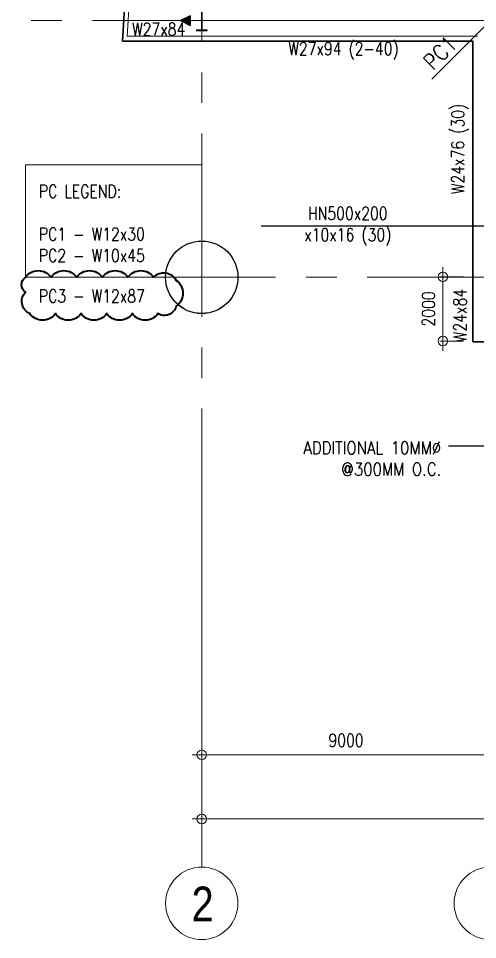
# Model space of a CAD drawing. Header units: millimetres. Extents: x -101701 to 170890, y -50253 to 85631.
# Drawn here: x 24087 to 38408, y -23127 to 5578 of the extents above; entities that cross this region are included whole.
import ezdxf

# ---------------------------------------------------------------- set-up
doc = ezdxf.new("R2010")
doc.units = ezdxf.units.MM
doc.header["$MEASUREMENT"] = 0
doc.linetypes.add('CENTER2', pattern=[28.575, 19.05, -3.175, 3.175, -3.175])
doc.layers.get('0').update_dxf_attribs({"lineweight": 0})
for name, color, linetype, lineweight in [('A_ARCHITECTURAL BACKGROUND', 251, 'Continuous', 5), ('A_LINE', 1, 'Continuous', 9), ('COLUMN', 2, 'Continuous', 20), ('DIM LEADER', 1, 'Continuous', 5), ('GRIDLINES_DIM', 252, 'Continuous', 5), ('OUTLINE', 7, 'Continuous', 9), ('REDDUM', 1, 'Continuous', 25), ('REVCLOUD', 6, 'Continuous', 40), ('S-ANNO-DIMS', 252, 'Continuous', 5), ('S-BEAM-IDEN', 2, 'Continuous', 9), ('S_BEAM', 5, 'Continuous', 30), ('S_GRID LINES', 252, 'Continuous', 5), ('S_SLAB EDGE', 2, 'Continuous', 30), ('TEXT', 2, 'Continuous', 20)]:
    doc.layers.add(name, color=color, linetype=linetype, lineweight=lineweight)
doc.layers.add('GUIDE', color=191, linetype='Continuous', plot=False)
doc.styles.add('1', font='simplex.shx', dxfattribs={"width": 0.85, "height": 300})
doc.styles.add('ARIALNW', font='ARIALN.TTF')
doc.styles.add('SIMPLEX', font='SIMPLEX.shx', dxfattribs={"width": 0.8, "height": 400})
doc.dimstyles.new('DIM_100', dxfattribs={"dimtxt": 1000, "dimasz": 2, "dimexe": 100, "dimexo": 250, "dimgap": 250, "dimtad": 1, "dimdec": 0, "dimrnd": 1, "dimdsep": 46, "dimtxsty": '1', "dimblk1": 'ESCADIM_ARW', "dimblk2": 'ESCADIM_ARW', "dimsah": 1, "dimcen": 50, "dimclrd": 256, "dimclre": 256, "dimclrt": 52, "dimadec": 0, "dimazin": 0, "dimtfac": 1, "dimtdec": 0, "dimtofl": 0, "dimtmove": 0, "dimatfit": 3, "dimldrblk": 'ESCADIM_ARW', "dimfxl": 1, "dimtolj": 1, "dimtzin": 0, "dimarcsym": 0})
doc.dimstyles.new('ESCA', dxfattribs={"dimtxt": 300, "dimasz": 1, "dimexe": 100, "dimexo": 100, "dimgap": 100, "dimtad": 1, "dimdec": 0, "dimrnd": 1, "dimdsep": 46, "dimtxsty": '1', "dimblk1": 'ESCADIM_ARW', "dimblk2": 'ESCADIM_ARW', "dimsah": 1, "dimcen": 50, "dimclrd": 256, "dimclre": 256, "dimclrt": 52, "dimadec": 0, "dimazin": 0, "dimtfac": 1, "dimtdec": 0, "dimtofl": 0, "dimtmove": 0, "dimatfit": 3, "dimldrblk": 'ESCADIM_ARW', "dimfxl": 1, "dimtolj": 1, "dimtzin": 0, "dimarcsym": 0})

# ---------------------------------------------------------------- blocks, each defined once
blk = doc.blocks.new('MOMENT')
at = {"layer": 'S_BEAM'}
h = blk.add_hatch(color=1, dxfattribs=at)
h.dxf.hatch_style = 1
h.paths.add_polyline_path([(37000, 700), (36850, 400), (37150, 400)])
at = {"layer": 'REDDUM'}
for p, q in [((36850, 400), (37000, 700)), ((37000, 700), (37150, 400)), ((36850, 400), (37150, 400))]:
    blk.add_line(p, q, dxfattribs=at)
blk = doc.blocks.new('ROOF DECK FRAMING LAYOUT')
at = {"layer": 'A_LINE', "color": 3}
blk.add_line((38802, 5501, 0), (36983, 3682, 0), dxfattribs=at)
at = {"layer": 'GUIDE', "lineweight": 13}
blk.add_circle((29805, -2489, 0), 1129, dxfattribs=at)
at = {"layer": 'S_BEAM', "color": 5, "lineweight": 13}
for p, q in [((29440, 5511, 0), (27364, 5511, 0)), ((30169, 5511, 0), (38281, 5511, 0))]:
    blk.add_line(p, q, dxfattribs=at)
at = {"layer": 'REDDUM', "lineweight": 13, "xscale": -1, "rotation": 90}
blk.add_blockref('MOMENT', (29840, 42511, 0), dxfattribs=at)
at = {"layer": 'TEXT', "insert": (37241, 4506, 0), "char_height": 500, "width": 2783.27, "attachment_point": 5, "rotation": 45, "style": '1'}
blk.add_mtext('PC1', dxfattribs=at)
blk = doc.blocks.new('12F COLUMN LAYOUT')
at = {"layer": 'COLUMN', "lineweight": 13}
blk.add_lwpolyline([(0, 7677), (-164, 7677), (-164, 7714), (-30, 7714, 0.414214), (-10, 7734), (-10, 8266, 0.414214), (-30, 8286), (-164, 8286), (-164, 8323), (164, 8323), (164, 8286), (30, 8286, 0.414214), (10, 8266), (10, 7734, 0.414214), (30, 7714), (164, 7714), (164, 7677), (0, 7677)], format="xyb", dxfattribs=at)
at = {"layer": 'GUIDE', "ltscale": 0.5}
blk.add_circle((0, 0), 1129, dxfattribs=at)
blk = doc.blocks.new('ARCHBKGRND2')
at = {"layer": 'A_ARCHITECTURAL BACKGROUND', "color": 251, "ltscale": 10}
for p, q in [((27484, 5013, 0), (28386, 20091, 0)), ((38408, 5021, 0), (27481, 5021, 0))]:
    blk.add_line(p, q, dxfattribs=at)
at = {"layer": 'S_SLAB EDGE', "color": 2, "ltscale": 10}
for p, q in [((27334, 4871, 0), (28236, 20154, 0)), ((38258, 4871, 0), (27334, 4871, 0)), ((38258, 4871, 0), (38258, -4502, 0)), ((38258, -4502, 0), (46473, -4502, 0))]:
    blk.add_line(p, q, dxfattribs=at)
blk = doc.blocks.new('ESCADIM_ARW')
at = {"color": 7}
blk.add_line((-150, 0), (150, 0), dxfattribs=at)
blk.add_circle((0, 0), 75, dxfattribs=at)
blk = doc.blocks.new('*D120')
at = {"layer": 'Defpoints', "color": 0, "transparency": 16777216}
for p in [(8000, 0, 0), (44000, -250), (44000, -8880)]:
    blk.add_point(p, dxfattribs=at)
at = {"layer": 'GRIDLINES_DIM', "lineweight": -2, "transparency": 16777216}
for p, q in [((8000, -250), (8000, -8980)), ((44000, -500), (44000, -8980)), ((8002, -8880), (43998, -8880))]:
    blk.add_line(p, q, dxfattribs=at)
at = {"layer": 'GRIDLINES_DIM', "lineweight": -2, "transparency": 16777216, "xscale": 2, "yscale": 2, "zscale": 2, "rotation": 180}
blk.add_blockref('ESCADIM_ARW', (8000, -8880), dxfattribs=at)
at = {"layer": 'GRIDLINES_DIM', "lineweight": -2, "transparency": 16777216, "xscale": 2, "yscale": 2, "zscale": 2}
blk.add_blockref('ESCADIM_ARW', (44000, -8880), dxfattribs=at)
at = {"layer": 'GRIDLINES_DIM', "color": 52, "transparency": 16777216, "insert": (26000, -8430), "char_height": 400, "attachment_point": 5, "style": 'SIMPLEX'}
blk.add_mtext('\\A1;{\\W0.8;36000}', dxfattribs=at)
blk = doc.blocks.new('*D122')
at = {"layer": 'Defpoints', "color": 0, "transparency": 16777216}
for p in [(15521, 8013), (16409, 8013, 0), (16409, 6013, 0)]:
    blk.add_point(p, dxfattribs=at)
at = {"layer": 'GRIDLINES_DIM', "lineweight": -2, "transparency": 16777216}
for p, q in [((16159, 8013), (15421, 8013)), ((15521, 6015), (15521, 8011)), ((16159, 6013), (15421, 6013))]:
    blk.add_line(p, q, dxfattribs=at)
at = {"layer": 'GRIDLINES_DIM', "lineweight": -2, "transparency": 16777216, "xscale": 2, "yscale": 2, "zscale": 2}
for p, rotation in [((15521, 8013), 90), ((15521, 6013), 270)]:
    blk.add_blockref('ESCADIM_ARW', p, dxfattribs=dict(at, rotation=rotation))
at = {"layer": 'GRIDLINES_DIM', "color": 52, "transparency": 16777216, "insert": (15071, 7013), "char_height": 400, "attachment_point": 5, "rotation": 90, "style": 'SIMPLEX'}
blk.add_mtext('\\A1;{\\W0.8;2000}', dxfattribs=at)
blk = doc.blocks.new('*D131')
at = {"layer": 'Defpoints', "color": 0, "transparency": 16777216}
for p in [(8000, 0, 0), (17000, -250), (17000, -6880)]:
    blk.add_point(p, dxfattribs=at)
at = {"layer": 'GRIDLINES_DIM', "lineweight": -2, "transparency": 16777216}
for p, q in [((8000, -250), (8000, -6980)), ((17000, -500), (17000, -6980)), ((8002, -6880), (16998, -6880))]:
    blk.add_line(p, q, dxfattribs=at)
at = {"layer": 'GRIDLINES_DIM', "lineweight": -2, "transparency": 16777216, "xscale": 2, "yscale": 2, "zscale": 2, "rotation": 180}
blk.add_blockref('ESCADIM_ARW', (8000, -6880), dxfattribs=at)
at = {"layer": 'GRIDLINES_DIM', "lineweight": -2, "transparency": 16777216, "xscale": 2, "yscale": 2, "zscale": 2}
blk.add_blockref('ESCADIM_ARW', (17000, -6880), dxfattribs=at)
at = {"layer": 'GRIDLINES_DIM', "color": 52, "transparency": 16777216, "insert": (12500, -6430), "char_height": 400, "attachment_point": 5, "style": 'SIMPLEX'}
blk.add_mtext('\\A1;{\\W0.8;9000}', dxfattribs=at)
blk = doc.blocks.new('DIM_GRIDLINES_2')
for centre in [(8000, -11509), (17000, -11509)]:
    blk.add_circle(centre, 1129.4)
at = {"layer": 'GRIDLINES_DIM', "linetype": 'CENTER2', "ltscale": 300}
for p, q in [((8000, -10379.6), (8000, 63813, 0)), ((-12556.3, 16000, 0), (50790.7, 16000, 0)), ((-12556.3, 8000, 0), (50790.7, 8000, 0))]:
    blk.add_line(p, q, dxfattribs=at)
at = {"layer": 'GUIDE', "ltscale": 0.05}
blk.add_circle((8000, 8000, 0), 1129.4, dxfattribs=at)
at = {"layer": 'TEXT', "insert": (7682.2, -10988.9), "char_height": 1082.3, "width": 6807.085, "attachment_point": 1, "style": 'ARIALNW'}
blk.add_mtext('2', dxfattribs=at)
at = {"layer": 'GRIDLINES_DIM'}
dim = blk.add_linear_dim(base=(15520.6, 8012.6, 0), p1=(16408.8, 6012.6, 0), p2=(16408.8, 8012.6, 0), angle=90, text='{\\W0.8;<>}', dimstyle='DIM_100', override={"dimtxt": 400, "dimtxsty": 'SIMPLEX'}, dxfattribs=at)
dim.commit()
dim.dimension.update_dxf_attribs({"geometry": '*D122', "text_midpoint": (15520.6, 7012.6, 0), "dimtype": 128})
for base, p2, picture, middle in [((44000, -8879.6), (44000, -250), '*D120', (26000, -8429.6)), ((17000, -6879.6), (17000, -250), '*D131', (12500, -6429.6))]:
    dim = blk.add_linear_dim(base=base, p1=(8000, 0, 0), p2=p2, text='{\\W0.8;<>}', dimstyle='DIM_100', override={"dimtxt": 400, "dimtxsty": 'SIMPLEX'}, dxfattribs=at)
    dim.commit()
    dim.dimension.update_dxf_attribs({"geometry": picture, "text_midpoint": middle})

msp = doc.modelspace()

# ---------------------------------------------------------------- linework, layer by layer
at = {"layer": 'GRIDLINES_DIM', "linetype": 'CENTER2', "ltscale": 300}
msp.add_line((9248.55863, -2488.74009, -0.00001), (72595.55687, -2488.74009, -0.00001), dxfattribs=at)
at = {"layer": 'OUTLINE', "ltscale": 0.5, "elevation": -0.00001}
msp.add_lwpolyline([(24304.83687, 1011.25991), (29804.83687, 1011.25991), (29804.83687, -2488.74009), (24304.83687, -2488.74009)], close=True, dxfattribs=at)
at = {"layer": 'REVCLOUD', "ltscale": 0.5}
msp.add_lwpolyline([(24304.83687, -2488.74009, -0.52056705), (25104.83687, -2488.74009, -0.52056705), (25904.83687, -2488.74009, -0.52056705), (26704.83687, -2488.74009, -0.52056705), (27504.83687, -2488.74009, -0.52056705), (28304.83687, -2488.74009, -0.52056705), (29007.93082, -2585.64614, -0.52056705), (29007.93082, -3385.64614, -0.52056705), (28440.3799, -3618.09522, -0.52056705), (27640.3799, -3618.09522, -0.52056705), (26840.3799, -3618.09522, -0.52056705), (26040.3799, -3618.09522, -0.52056705), (25240.3799, -3618.09522, -0.52056705), (24440.3799, -3618.09522, -0.52056705), (24304.83687, -2953.63826, -0.52056705)], format="xyb", close=True, dxfattribs=at)

# ---------------------------------------------------------------- block references
msp.add_blockref('12F COLUMN LAYOUT', (29804.83687, -2488.74009, -0.00001))
at = {"layer": 'A_ARCHITECTURAL BACKGROUND', "lineweight": 13}
msp.add_blockref('ARCHBKGRND2', (0, 0), dxfattribs=at)
at = {"layer": 'S_BEAM'}
msp.add_blockref('ROOF DECK FRAMING LAYOUT', (0, 0), dxfattribs=at)
at = {"layer": 'S_GRID LINES'}
msp.add_blockref('DIM_GRIDLINES_2', (21804.83687, -10488.74009, -0.00001), dxfattribs=at)

# ---------------------------------------------------------------- texts
at = {"layer": 'S-ANNO-DIMS', "color": 52, "char_height": 400, "attachment_point": 5, "style": 'SIMPLEX'}
for s, insert in [('\\A1;W27x84', (28462.43456, 5242.37312, 0.00002)), ('\\A1;W27x94 (2-40)', (34225.33487, 4567.01309, 0.00002)), ('\\A1;HN500x200\\Px10x16 (30)', (34359.3903, -897.59098, -0.00001))]:
    msp.add_mtext(s, dxfattribs=dict(at, insert=insert))
at = {"layer": 'S-ANNO-DIMS', "color": 52, "char_height": 400, "attachment_point": 5, "rotation": 90, "style": 'SIMPLEX'}
for s, insert in [('\\A1;W24x76 (30)', (37857.5271, 1512.27591, 0.00002)), ('\\A1;{\\W0.8;W24x84}', (37857.5271, -3678.61428, 0.00002))]:
    msp.add_mtext(s, dxfattribs=dict(at, insert=insert))
at = {"layer": 'S-ANNO-DIMS', "color": 52, "char_height": 400, "width": 15773.9903747, "attachment_point": 5, "style": 'SIMPLEX'}
for s, insert in [('\\A1;\\pxql;{\\W0.8;PC LEGEND:\\P\\PPC1 - W12x30\\PPC2 - W10x45}', (32612.10338, -809.6486, -0.00001)), ('\\A1;\\pxql;PC3 - W12x87', (32612.10338, -3073.53888, -0.00001))]:
    msp.add_mtext(s, dxfattribs=dict(at, insert=insert))
at = {"layer": 'S-BEAM-IDEN', "insert": (37274.02196, -7603.59881, -0.00002), "char_height": 400, "attachment_point": 3, "style": '1'}
msp.add_mtext_dynamic_manual_height_columns('ADDITIONAL 10MM∅\\P@300MM O.C.', width=8791.57845, gutter_width=1, heights=[0], dxfattribs=at)

# ---------------------------------------------------------------- leaders
at = {"layer": 'DIM LEADER', "ltscale": 0.05}
for points in [[(54554.83687, -897.59098, -0.00001), (31661.93356, -897.59098, -0.00001)], [(54554.83687, -897.59098, -0.00001), (31661.93356, -897.59098, -0.00001)], [(47804.83687, -897.59098, -0.00001), (31661.93356, -897.59098, -0.00001)], [(43304.83687, -897.59098, -0.00001), (31661.93356, -897.59098, -0.00001)], [(41054.83687, -897.59098, -0.00001), (31661.93356, -897.59098, -0.00001)], [(52304.83687, -897.59098, -0.00001), (31661.93356, -897.59098, -0.00001)]]:
    msp.add_leader(points, dimstyle='DIM_100', override={"dimasz": 500, "dimtad": 0, "dimldrblk": 'Open90'}, dxfattribs=at)
at = {"layer": 'S-ANNO-DIMS', "color": 4}
msp.add_leader([(39998.82154, -159.67731, -0.00001), (39998.82154, -7756.21408, -0.00001), (37498.35416, -7756.21408, -0.00001)], dimstyle='ESCA', override={"dimasz": 2, "dimtad": 0, "dimfxl": 0.0625}, dxfattribs=at)

doc.saveas('drawing.dxf')
